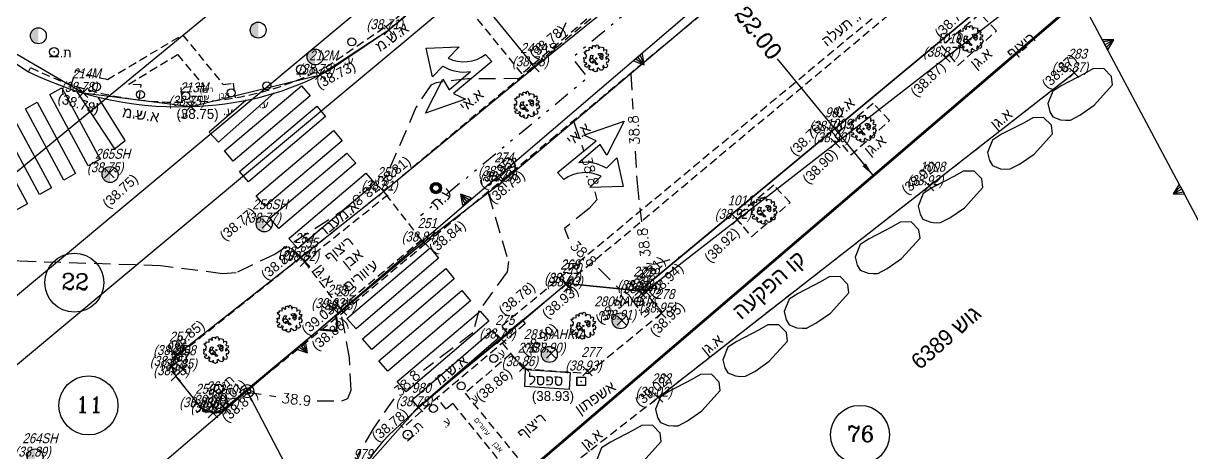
# Model space of a CAD drawing. Extents: x 190024 to 190266, y 665223 to 665488.
# Drawn here: x 190134.74 to 190178.74, y 665374.28 to 665390.44 of the extents above; entities that cross this region are included whole.
import ezdxf
from ezdxf.enums import TextEntityAlignment as Align

# ---------------------------------------------------------------- set-up
doc = ezdxf.new("R2010")
doc.units = 0
doc.header["$LTSCALE"] = 1.25
for name, pattern in [('dash2', [4, 2, -2]), ('DASHED', [0.75, 0.5, -0.25]), ('DIVIDE', [1.25, 0.5, -0.25, 0, -0.25, 0, -0.25]), ('HIDDEN', [0.375, 0.25, -0.125])]:
    doc.linetypes.add(name, pattern=pattern)
for name, color, linetype in [('C1603_0', 210, 'Continuous'), ('C1610_0', 210, 'Continuous'), ('C1660', 90, 'Continuous'), ('CTEXT', 1, 'Continuous'), ('CTR', 7, 'Continuous'), ('CTRINDEX', 1, 'Continuous'), ('DIS104', 7, 'Continuous'), ('KAV HFKAA', 170, 'Continuous'), ('M2204', 9, 'Continuous'), ('M2404', 1, 'HIDDEN'), ('M2519', 254, 'Continuous'), ('M2801', 71, 'Continuous'), ('M2812', 7, 'Continuous'), ('M4402', 101, 'Continuous'), ('M4804', 4, 'Continuous'), ('M5202', 252, 'Continuous'), ('M5232', 7, 'Continuous'), ('PNT', 1, 'Continuous'), ('PNTDESC', 3, 'Continuous'), ('PNTELEV', 5, 'Continuous'), ('PNTNO', 7, 'Continuous'), ('PT_PNTSNO', 7, 'Continuous')]:
    doc.layers.add(name, color=color, linetype=linetype)
for name, color, linetype, lineweight in [('M1000', 7, 'Continuous', 35), ('M1502', 1, 'Continuous', 20), ('M2417', 70, 'HIDDEN', 25), ('M2442', 2, 'Continuous', 25), ('M2603', 100, 'Continuous', 25), ('M5207', 7, 'Continuous', 25)]:
    doc.layers.add(name, color=color, linetype=linetype, lineweight=lineweight)
doc.styles.add('HANIT_TEXT', font='hebtxt')
doc.styles.add('hebtxt', font='hebtxt')
doc.styles.add('ROMANC', font='romanc.shx')
doc.styles.get("Standard").update_dxf_attribs({"font": 'hebtxt.shx'})

# ---------------------------------------------------------------- blocks, each defined once
blk = doc.blocks.new('SPT10')
at = {"color": 0, "linetype": 'Continuous'}
for p, q in [((-0.354, -0.354), (0.354, 0.354)), ((0.354, -0.354), (-0.354, 0.354))]:
    blk.add_line(p, q, dxfattribs=at)
blk = doc.blocks.new('SRVPNO0')
at = {"layer": 'PNTDESC', "oblique": 15, "width": 0.86}
blk.add_attdef('DESC2', text='', height=1, dxfattribs=at).set_placement((-2.49, -0.81), align=Align.MIDDLE_LEFT)
at = {"layer": 'PNTELEV', "oblique": 15, "width": 0.86}
blk.add_attdef('ELEV2', (-2.24, 0.08), '', height=1, dxfattribs=at)
at = {"layer": 'PNTNO', "oblique": 15, "width": 0.86}
blk.add_attdef('PT#', text='', height=1, dxfattribs=at).set_placement((0.32, 1.43), align=Align.CENTER)
blk = doc.blocks.new('M5232_E')
blk.add_circle((0, 0), 0.8)
at = {"style": 'HANIT_TEXT'}
blk.add_attdef('NAME', text='', height=1.6, dxfattribs=at).set_placement((0, 0.5), align=Align.BOTTOM_CENTER)
for tag, p in [('HEIGHT', (0, -1)), ('MARK', (0, -3))]:
    blk.add_attdef(tag, text='', height=1.6, dxfattribs=at).set_placement(p, align=Align.TOP_CENTER)
blk = doc.blocks.new('C1650_PLT')
for p, q in [((-0.04, 1.34), (-0.45, 0.05)), ((0, 1.41), (0, 0.06)), ((0.04, 1.32), (0.42, 0.06))]:
    blk.add_line(p, q)
blk.add_lwpolyline([(0.87, 0), (0, 1.5), (-0.87, 0)], close=True)
blk = doc.blocks.new('TREE11')
at = {"linetype": 'Continuous'}
for p, q in [((-0.134, 0.178), (-0.184, 0.176)), ((-0.156, 0.177), (-0.179, 0.211)), ((-0.132, 0.24), (-0.134, 0.178)), ((-0.134, 0.178), (-0.103, 0.129)), ((-0.094, 0.242), (-0.047, 0.184)), ((-0.034, 0.247), (-0.058, 0.14)), ((0.006, -0.194), (-0.03, -0.231)), ((0.008, -0.119), (0.006, -0.244)), ((0.008, -0.167), (0.027, -0.23)), ((0.027, -0.23), (0.058, -0.256)), ((0.065, -0.059), (0.113, -0.104)), ((0.096, -0.089), (0.115, -0.156)), ((0.113, -0.104), (0.17, -0.108)), ((0.115, -0.156), (0.157, -0.173)), ((0.141, -0.107), (0.163, -0.133))]:
    blk.add_line(p, q, dxfattribs=at)
for points in [[(-0.04, 0.357), (-0.015, 0.344), (0.008, 0.351), (0.028, 0.361), (0.015, 0.389), (-0.027, 0.402), (-0.019, 0.434), (0.006, 0.451), (0.063, 0.474), (0.102, 0.449), (0.138, 0.447), (0.147, 0.41), (0.136, 0.393), (0.141, 0.378), (0.17, 0.37), (0.196, 0.378), (0.22, 0.391), (0.243, 0.415), (0.313, 0.402), (0.339, 0.381), (0.35, 0.351), (0.344, 0.329), (0.34, 0.28), (0.289, 0.282), (0.248, 0.275), (0.265, 0.252), (0.293, 0.244), (0.328, 0.244), (0.361, 0.265), (0.39, 0.275), (0.412, 0.246), (0.437, 0.224), (0.433, 0.195), (0.446, 0.154), (0.413, 0.148), (0.388, 0.092), (0.354, 0.079), (0.368, 0.058), (0.388, 0.027), (0.422, 0.031), (0.457, 0.043), (0.483, 0.016), (0.474, 0.001), (0.503, -0.026), (0.494, -0.071), (0.476, -0.084), (0.45, -0.136), (0.429, -0.087), (0.398, -0.104), (0.399, -0.119), (0.44, -0.196), (0.432, -0.226), (0.411, -0.238), (0.409, -0.268), (0.363, -0.268), (0.329, -0.255), (0.315, -0.23), (0.28, -0.238), (0.276, -0.273), (0.246, -0.282), (0.266, -0.303), (0.327, -0.315), (0.32, -0.365), (0.306, -0.423), (0.28, -0.423), (0.248, -0.44), (0.207, -0.421), (0.216, -0.36), (0.179, -0.362), (0.166, -0.381), (0.14, -0.4), (0.162, -0.419), (0.138, -0.464), (0.091, -0.464), (0.072, -0.441), (0.001, -0.467), (-0.033, -0.467), (-0.028, -0.422), (-0.003, -0.413), (-0.014, -0.379), (-0.063, -0.389), (-0.062, -0.374), (-0.141, -0.37), (-0.149, -0.404), (-0.177, -0.406), (-0.18, -0.435), (-0.24, -0.45), (-0.26, -0.42), (-0.236, -0.405), (-0.254, -0.38), (-0.315, -0.38), (-0.303, -0.291), (-0.316, -0.259), (-0.349, -0.272), (-0.418, -0.27), (-0.422, -0.212), (-0.383, -0.196), (-0.372, -0.151), (-0.384, -0.142), (-0.455, -0.151), (-0.484, -0.125), (-0.473, -0.106), (-0.49, -0.053), (-0.458, -0.053), (-0.439, -0.033), (-0.432, -0.017), (-0.493, -0.016), (-0.518, 0.028), (-0.497, 0.053), (-0.45, 0.082), (-0.409, 0.069), (-0.382, 0.08), (-0.388, 0.119), (-0.437, 0.131), (-0.412, 0.266), (-0.287, 0.27), (-0.282, 0.283), (-0.337, 0.3), (-0.331, 0.357), (-0.341, 0.379), (-0.305, 0.383), (-0.238, 0.387), (-0.216, 0.358), (-0.176, 0.368), (-0.17, 0.404), (-0.164, 0.459), (-0.113, 0.45), (-0.059, 0.418), (-0.073, 0.387)], [(-0.118, 0.258), (-0.067, 0.236), (-0.022, 0.249), (0.027, 0.23), (0.047, 0.196), (0.015, 0.181), (-0.022, 0.128), (-0.087, 0.145), (-0.114, 0.117), (-0.121, 0.09), (-0.174, 0.064), (-0.194, 0.1), (-0.201, 0.17), (-0.18, 0.224), (-0.136, 0.243)], [(0.014, -0.114), (0.079, -0.044), (0.118, -0.048), (0.163, 0.008), (0.206, 0.048), (0.241, 0.034), (0.227, -0.023), (0.185, -0.025), (0.166, -0.07), (0.171, -0.149), (0.145, -0.196), (0.088, -0.232), (0.048, -0.263), (-0.004, -0.237), (-0.053, -0.224), (-0.108, -0.207), (-0.126, -0.167), (-0.115, -0.115), (-0.029, -0.154)]]:
    blk.add_lwpolyline(points, close=True, dxfattribs=at)
blk.add_circle((0, 0), 0.0248, dxfattribs=at)
blk = doc.blocks.new('M4402_E')
for radius in [0.5, 0.45, 0.4, 0.35, 0.3]:
    blk.add_circle((0, 0), radius)
at = {"style": 'hebtxt'}
for tag, p in [('NAME', (0, -1)), ('HEIGHT', (0, -2.5))]:
    blk.add_attdef(tag, text='', height=1, dxfattribs=at).set_placement(p, align=Align.TOP_CENTER)
blk.add_attdef('DESC', text='', height=1, dxfattribs=at).set_placement((-1, -4), align=Align.TOP_RIGHT)
blk.add_attdef('MARK', text='', height=1, dxfattribs=at).set_placement((0, -4), align=Align.TOP_LEFT)
at = {"style": 'hebtxt', "flags": 1}
for tag, p in [('OWNER', (0, -5.5)), ('TYPE', (0, -7))]:
    blk.add_attdef(tag, text='', height=1, dxfattribs=at).set_placement(p, align=Align.TOP_CENTER)
blk = doc.blocks.new('M5207_E')
for points in [[(-0.5, 0.5), (-0.5, -0.5)], [(0.5, 0), (0.5, -0.5), (-0.5, -0.5), (-0.5, 0.5), (0.5, 0.5), (0.5, 0)]]:
    blk.add_lwpolyline(points)
blk.add_point((0, 0))
at = {"style": 'hebtxt', "flags": 1}
for tag, p in [('NAME', (0, 2.5)), ('HEIGHT', (0, -2))]:
    blk.add_attdef(tag, text='', height=1, dxfattribs=at).set_placement(p, align=Align.CENTER)
at = {"style": 'hebtxt'}
blk.add_attdef('MARK', text='', height=1, dxfattribs=at).set_placement((0, 1), align=Align.CENTER)
blk = doc.blocks.new('M2442_E')
blk.add_line((-0.5, -0.5), (0.5, -0.5))
blk.add_circle((0, 0), 0.5)
blk.add_point((0, 0))
at = {"style": 'hebtxt'}
for tag, p in [('NAME', (0, -1)), ('HEIGHT', (0, -2.5))]:
    blk.add_attdef(tag, text='', height=1, dxfattribs=at).set_placement(p, align=Align.TOP_CENTER)
blk.add_attdef('DESC', text='', height=1, dxfattribs=at).set_placement((-1, -4), align=Align.TOP_RIGHT)
blk.add_attdef('MARK', text='', height=1, dxfattribs=at).set_placement((0, -4), align=Align.TOP_LEFT)
blk = doc.blocks.new('SPT67')
at = {"linetype": 'ByBlock'}
blk.add_hatch(color=0, dxfattribs=at).paths.add_polyline_path([(0.2, 0), (-0.2, 0, 1)])
at = {"color": 0, "linetype": 'Continuous'}
blk.add_circle((0, 0), 0.2, dxfattribs=at)
blk = doc.blocks.new('SPT26')
at = {"color": 0, "linetype": 'Continuous'}
for radius in [0.5, 0.25]:
    blk.add_circle((0, 0), radius, dxfattribs=at)

msp = doc.modelspace()

# ---------------------------------------------------------------- linework, layer by layer
at = {"layer": 'C1603_0'}
for p, q in [((190104.35, 665355.07), (190166.33, 665406.75)), ((190105.293, 665353.251), (190167.31, 665404.95))]:
    msp.add_line(p, q, dxfattribs=at)
msp.add_lwpolyline([(190100.786, 665459.2), (190105.124, 665450.992), (190117.194, 665428.152), (190129.274, 665405.292), (190134.182, 665396.005, 0.47063), (190145.344, 665393.757), (190121.08, 665373.85, 0.264589), (190125.648, 665386.471), (190118.5, 665399.99), (190106.581, 665422.532), (190095.465, 665443.554), (190090.17, 665453.569)], format="xyb", dxfattribs=at)
for points in [[(190159.143, 665419.907), (190164.74, 665409.67), (190167.31, 665404.95), (190170.135, 665399.661), (190179.09, 665382.85)], [(190170.135, 665399.661), (190135.373, 665369.929)], [(190163.133, 665389.108), (190166.722, 665384.734)], [(190102.532, 665358.631), (190121.08, 665373.85), (190137.713, 665387.496)]]:
    msp.add_lwpolyline(points, dxfattribs=at)
at = {"layer": 'C1603_0', "flags": 128}
msp.add_lwpolyline([(190194.914, 665277.68), (190143.17, 665376.598)], dxfattribs=at)
at = {"layer": 'C1603_0'}
for centre in [(190136.662, 665380.685), (190137.193, 665376.058), (190166.244, 665374.953)]:
    msp.add_circle(centre, 1.11, dxfattribs=at)
msp.add_solid([(190166.34, 665385.067), (190166.469, 665385.173), (190166.722, 665384.734)], dxfattribs=at)
at = {"layer": 'CTR', "linetype": 'DASHED'}
for points, elevation in [([(190157.56, 665391.621), (190156.599, 665391.908), (190156.072, 665391.701), (190155.55, 665391.325), (190154.692, 665389.36)], 38.8), ([(190153.462, 665388.362), (190151.469, 665388.351), (190150.289, 665388.208), (190150.085, 665388.119), (190149.526, 665387.272), (190148.429, 665384.737), (190148.261, 665384.512)], 38.8), ([(190157.614, 665388.545), (190157.692, 665387.209)], 38.8), ([(190155.467, 665386.738), (190155.853, 665385.621)], 38.8), ([(190157.783, 665385.636), (190157.853, 665384.424), (190158.018, 665382.97)], 38.8), ([(190152.242, 665384.061), (190153.01, 665381.472), (190152.955, 665381.085), (190151.895, 665379.621), (190151.674, 665378.797), (190149.814, 665377.379)], 38.8), ([(190156.265, 665384.103), (190156.333, 665383.805), (190156.043, 665383.477), (190155.118, 665382.719), (190155.266, 665382.337), (190155.275, 665382.328)], 38.8), ([(190147.033, 665383.556), (190144.221, 665381.754), (190142.752, 665381.052), (190142.247, 665381.016), (190139.903, 665381.319), (190134.566, 665381.487), (190134.077, 665381.566), (190133.015, 665382.103), (190132.971, 665382.144)], 38.8), ([(190158.209, 665381.418), (190158.503, 665381.379), (190159.505, 665381.667)], 38.8), ([(190156.395, 665381.221), (190157.173, 665380.452)], 38.8), ([(190145.81, 665376.229), (190146.734, 665376.227), (190146.963, 665376.32), (190147.084, 665376.633), (190147.025, 665377.855), (190146.704, 665379.592)], 38.9), ([(190143.079, 665376.575), (190144.248, 665376.4)], 38.9), ([(190148.687, 665376.304), (190147.926, 665375.207), (190147.327, 665374.181), (190147.37, 665373.764), (190146.407, 665373.734), (190143.111, 665373.06), (190143.068, 665372.853), (190144.912, 665369.032), (190144.001, 665366.982), (190144.473, 665366.787), (190144.811, 665365.422), (190144.99, 665365.187)], 38.8)]:
    msp.add_lwpolyline(points, dxfattribs=dict(at, elevation=elevation))
at = {"layer": 'CTRINDEX', "const_width": 0.08, "elevation": 39}
msp.add_lwpolyline([(190145.896, 665378.919), (190146.518, 665378.86), (190146.568, 665379.137), (190146.513, 665379.433)], dxfattribs=at)
at = {"layer": 'DIS104'}
for points in [[(190158.027, 665380.256, 38.944), (190173.179, 665392.042, 38.843)], [(190158.642, 665376.357, 39.018), (190174.312, 665388.575, 38.87)]]:
    msp.add_polyline3d(points, dxfattribs=at)
at = {"layer": 'KAV HFKAA', "linetype": 'dash2', "const_width": 0.1}
msp.add_lwpolyline([(190152.387, 665372.421), (190174.544, 665391.372)], dxfattribs=at)
at = {"layer": 'M2204', "linetype": 'HIDDEN'}
for points in [[(190148.304, 665384.119), (190168.187, 665400.681), (190177.345, 665408.307), (190190.525, 665419.198), (190197.835, 665425.217)], [(190149.863, 665382.138), (190154.619, 665386.08), (190169.765, 665398.684), (190179.247, 665406.489), (190193.207, 665418.058), (190199.353, 665423.178)], [(190140.608, 665377.983), (190145.193, 665381.635)], [(190142.319, 665375.942), (190146.785, 665379.57)], [(190141.454, 665375.962), (190140.48, 665377.167)]]:
    msp.add_lwpolyline(points, dxfattribs=at)
at = {"layer": 'M2204', "linetype": 'Continuous'}
for points in [[(190153.535, 665379.267), (190155.203, 665380.647), (190157.947, 665380.375), (190160.721, 665382.67), (190170.721, 665390.98), (190170.901, 665391.507), (190171.202, 665393.999), (190171.448, 665394.23)], [(190146.226, 665388.658), (190148.505, 665390.193), (190152.619, 665393.612)], [(190134.94, 665388.622), (190135.015, 665388.774)], [(190146.226, 665388.658), (190146.146, 665388.808)], [(190153.535, 665379.267), (190149.618, 665375.969), (190148.935, 665375.342)], [(190153.535, 665379.267), (190153.645, 665379.137)], [(190148.935, 665375.342), (190149.05, 665375.217)]]:
    msp.add_lwpolyline(points, dxfattribs=at)
for centre, radius, start, end in [((190142.422, 665400.724), 14.228, 215.8172, 238.2741), ((190140.566, 665399.945), 12.643, 243.5766, 273.7266), ((190140.849, 665398.75), 11.435, 272.698, 298.044), ((190153.941, 665369.629), 7.596, 131.2269, 167.3473)]:
    msp.add_arc(centre, radius, start, end, dxfattribs=at)
at = {"layer": 'M2204', "linetype": 'HIDDEN'}
for centre, radius, start, end in [((190140.884, 665377.521), 0.538, 120.9145, 221.2593), ((190141.896, 665376.382), 0.61, 223.5012, 313.8497)]:
    msp.add_arc(centre, radius, start, end, dxfattribs=at)
at = {"layer": 'M2404'}
for points in [[(190146.131, 665388.799), (190148.403, 665390.329), (190152.511, 665393.743)], [(190153.645, 665379.137), (190149.73, 665375.841), (190149.05, 665375.217)]]:
    msp.add_lwpolyline(points, dxfattribs=at)
for centre, radius, start, end in [((190140.566, 665399.945), 12.473, 243.5766, 273.7266), ((190140.849, 665398.75), 11.265, 272.698, 298.044)]:
    msp.add_arc(centre, radius, start, end, dxfattribs=at)
at = {"layer": 'M2417', "linetype": 'HIDDEN'}
for points in [[(190150.861, 665391.814), (190157.378, 665397.166), (190159.905, 665393.931), (190153.525, 665388.543), (190150.861, 665391.814)], [(190152.976, 665378.796), (190152.756, 665379.054), (190171.29, 665394.43)], [(190155.203, 665380.647), (190171.202, 665393.999)], [(190169.321, 665389.592), (190169.934, 665388.862), (190171.387, 665390.156), (190170.772, 665390.801), (190169.321, 665389.592)], [(190137.911, 665388.333), (190140.74, 665390.01), (190142.263, 665388.142), (190142.645, 665388.194), (190142.718, 665387.641)], [(190139.101, 665387.558), (190139.175, 665388.125), (190138.744, 665388.145), (190138.708, 665388.148), (190140.54, 665389.267), (190141.563, 665388.069), (190140.677, 665388.027), (190140.705, 665387.472)], [(190136.553, 665388.135), (190136.72, 665388.678)], [(190153.891, 665372.658), (190158.642, 665376.357), (190174.312, 665388.575)], [(190165.293, 665386.219), (190165.907, 665385.49), (190167.36, 665386.784), (190166.745, 665387.428), (190165.293, 665386.219)], [(190145.193, 665381.635), (190148.304, 665384.119)], [(190145.318, 665381.479), (190148.429, 665383.963)], [(190148.304, 665384.119), (190148.429, 665383.963)], [(190149.735, 665382.292), (190148.429, 665383.963)], [(190161.551, 665383.137), (190162.164, 665382.407), (190163.617, 665383.701), (190163.002, 665384.345), (190161.551, 665383.137)], [(190146.657, 665379.724), (190149.735, 665382.292)], [(190149.863, 665382.138), (190149.735, 665382.292)], [(190146.785, 665379.57), (190149.863, 665382.138)], [(190145.193, 665381.635), (190145.318, 665381.479)], [(190145.318, 665381.479), (190146.657, 665379.724)], [(190153.102, 665378.007), (190153.563, 665377.447), (190156.007, 665377.266), (190158.806, 665379.567), (190158.067, 665380.42)], [(190146.785, 665379.57), (190146.657, 665379.724)], [(190152.771, 665378.401), (190153.102, 665378.007), (190151.377, 665376.525), (190154.249, 665372.989), (190153.787, 665372.615), (190150.918, 665376.135), (190150.665, 665375.925), (190150.319, 665376.337)]]:
    msp.add_lwpolyline(points, dxfattribs=at)
msp.add_arc((190139.454, 665395.905), 7.727, 249.2727, 258.4777, dxfattribs=at)
at = {"layer": 'M2519'}
for points in [[(190151.261, 665392.143), (190153.928, 665388.88)], [(190152.144, 665389.264), (190152.379, 665389.003), (190150.937, 665387.802), (190151.391, 665387.593), (190149.885, 665387.056), (190150.533, 665388.341), (190150.775, 665387.94), (190151.577, 665388.632)], [(190150.544, 665388.83), (190150.154, 665388.434), (190149.913, 665389.511), (190151.159, 665389.555), (190150.737, 665389.132)], [(190137.187, 665385.085), (190135.744, 665387.765), (190136.186, 665388.013), (190137.632, 665385.334), (190137.187, 665385.085)], [(190136.748, 665387.892), (190138.172, 665385.714), (190138.581, 665386.037), (190137.557, 665387.665)], [(190142.31, 665385.638), (190145.214, 665388.093), (190145.543, 665387.71), (190142.643, 665385.254), (190142.31, 665385.638)], [(190136.262, 665384.545), (190134.819, 665387.226), (190135.26, 665387.473), (190136.707, 665384.794), (190136.262, 665384.545)], [(190143.133, 665387.546), (190141.743, 665386.343), (190142.087, 665385.966), (190144.174, 665387.809)], [(190142.885, 665384.864), (190145.789, 665387.32), (190146.119, 665386.936), (190143.219, 665384.48), (190142.885, 665384.864)], [(190135.35, 665384.006), (190133.907, 665386.686), (190134.349, 665386.934), (190135.795, 665384.254), (190135.35, 665384.006)], [(190155.096, 665384.559), (190154.862, 665384.822), (190156.307, 665386.018), (190155.854, 665386.229), (190157.362, 665386.761), (190156.71, 665385.478), (190156.469, 665385.879), (190155.666, 665385.19)], [(190134.449, 665383.398), (190133.006, 665386.079), (190133.448, 665386.327), (190134.894, 665383.647), (190134.449, 665383.398)], [(190143.513, 665383.95), (190146.417, 665386.405), (190146.746, 665386.022), (190143.846, 665383.566), (190143.513, 665383.95)], [(190144.023, 665383.107), (190146.928, 665385.562), (190147.257, 665385.179), (190144.357, 665382.723), (190144.023, 665383.107)], [(190156.697, 665384.989), (190157.088, 665385.383), (190157.327, 665384.306), (190156.08, 665384.266), (190156.504, 665384.688)], [(190144.739, 665382.347), (190147.643, 665384.803), (190147.973, 665384.42), (190145.073, 665381.963), (190144.739, 665382.347)], [(190146.928, 665379.338), (190150.056, 665381.988), (190150.375, 665381.604), (190147.272, 665378.946), (190146.928, 665379.338)], [(190147.518, 665378.562), (190150.647, 665381.212), (190150.966, 665380.828), (190147.863, 665378.17), (190147.518, 665378.562)], [(190148.127, 665377.737), (190151.255, 665380.386), (190151.575, 665380.003), (190148.471, 665377.345), (190148.127, 665377.737)], [(190148.819, 665376.96), (190151.947, 665379.609), (190152.267, 665379.226), (190149.163, 665376.567), (190148.819, 665376.96)], [(190149.607, 665375.998), (190152.637, 665378.61), (190152.42, 665378.886), (190149.381, 665376.253), (190149.603, 665375.995)]]:
    msp.add_lwpolyline(points, dxfattribs=at)
for centre, radius, start, end in [((190151.329, 665390.377), 1.379, 244.5368, 306.2262), ((190151.323, 665390.103), 1.493, 238.5475, 279.7718), ((190155.907, 665383.444), 1.379, 64.3605, 126.0499), ((190155.914, 665383.718), 1.493, 58.3713, 99.5955)]:
    msp.add_arc(centre, radius, start, end, dxfattribs=at)
at = {"layer": 'M2603', "linetype": 'DIVIDE', "flags": 128}
msp.add_lwpolyline([(190198.587, 665423.691), (190187.547, 665414.555), (190178.866, 665407.38), (190174.917, 665404.116), (190174.298, 665404.758), (190168.032, 665399.631), (190168.621, 665398.881), (190162.31, 665393.643), (190161.711, 665394.372), (190155.405, 665389.138), (190156.001, 665388.397), (190149.703, 665383.197)], dxfattribs=at)
at = {"layer": 'M2812'}
for points in [[(190174.172, 665386.802), (190174.522, 665386.982), (190175.067, 665387.359), (190175.761, 665388.124), (190175.72, 665388.445), (190175.428, 665388.739), (190175.017, 665388.73), (190174.691, 665388.54), (190173.846, 665388.105), (190173.509, 665387.89), (190173.32, 665387.42), (190173.396, 665387.115), (190173.506, 665386.928), (190173.805, 665386.808), (190173.999, 665386.794)], [(190171.907, 665384.962), (190172.257, 665385.142), (190172.802, 665385.52), (190173.496, 665386.284), (190173.455, 665386.606), (190173.163, 665386.9), (190172.752, 665386.891), (190172.427, 665386.7), (190171.581, 665386.266), (190171.244, 665386.05), (190171.055, 665385.58), (190171.131, 665385.276), (190171.241, 665385.088), (190171.54, 665384.969), (190171.734, 665384.955)], [(190169.286, 665382.946), (190169.636, 665383.126), (190170.181, 665383.504), (190170.875, 665384.268), (190170.834, 665384.59), (190170.542, 665384.883), (190170.131, 665384.875), (190169.805, 665384.684), (190168.96, 665384.25), (190168.623, 665384.034), (190168.434, 665383.564), (190168.51, 665383.26), (190168.62, 665383.072), (190168.919, 665382.953), (190169.113, 665382.939)], [(190166.92, 665381.029), (190167.27, 665381.209), (190167.815, 665381.587), (190168.509, 665382.351), (190168.468, 665382.673), (190168.176, 665382.966), (190167.765, 665382.958), (190167.44, 665382.767), (190166.594, 665382.333), (190166.257, 665382.117), (190166.068, 665381.647), (190166.144, 665381.343), (190166.254, 665381.155), (190166.553, 665381.035), (190166.747, 665381.021)], [(190164.24, 665378.974), (190164.59, 665379.154), (190165.136, 665379.532), (190165.829, 665380.296), (190165.789, 665380.618), (190165.496, 665380.912), (190165.085, 665380.903), (190164.76, 665380.712), (190163.915, 665380.278), (190163.578, 665380.062), (190163.388, 665379.592), (190163.465, 665379.288), (190163.575, 665379.1), (190163.874, 665378.981), (190164.068, 665378.967)], [(190161.933, 665377.162), (190162.283, 665377.342), (190162.828, 665377.72), (190163.522, 665378.484), (190163.481, 665378.806), (190163.189, 665379.1), (190162.778, 665379.091), (190162.453, 665378.9), (190161.607, 665378.466), (190161.27, 665378.25), (190161.081, 665377.78), (190161.157, 665377.476), (190161.267, 665377.288), (190161.566, 665377.169), (190161.76, 665377.155)], [(190159.397, 665375.297), (190159.747, 665375.477), (190160.292, 665375.854), (190160.986, 665376.619), (190160.945, 665376.94), (190160.653, 665377.234), (190160.242, 665377.226), (190159.917, 665377.035), (190159.071, 665376.601), (190158.734, 665376.385), (190158.545, 665375.915), (190158.621, 665375.611), (190158.731, 665375.423), (190159.03, 665375.303), (190159.224, 665375.289)], [(190157.173, 665373.374), (190157.523, 665373.554), (190158.069, 665373.932), (190158.762, 665374.696), (190158.722, 665375.018), (190158.429, 665375.312), (190158.018, 665375.303), (190157.693, 665375.112), (190156.848, 665374.678), (190156.511, 665374.462), (190156.321, 665373.992), (190156.398, 665373.688), (190156.508, 665373.5), (190156.807, 665373.381), (190157.001, 665373.367)]]:
    msp.add_lwpolyline(points, close=True, dxfattribs=at)
at = {"layer": 'M5202'}
msp.add_lwpolyline([(190155.301, 665376.654), (190153.625, 665376.771), (190153.649, 665377.416), (190155.331, 665377.296), (190155.301, 665376.654)], dxfattribs=at)
at = {"layer": 'PNT'}
for p in [(190148.505, 665390.193, 38.711), (190153.986, 665388.793, 38.784), (190145.923, 665388.51, 38.728), (190174.312, 665388.575, 38.87), (190136.994, 665387.833, 38.775), (190141.044, 665387.31, 38.747), (190137.979, 665384.808, 38.752), (190152.712, 665384.67, 38.948), (190152.772, 665384.469, 38.791), (190148.304, 665384.119, 38.806), (190143.909, 665382.908, 38.77), (190149.83, 665382.2, 38.841), (190145.193, 665381.635, 38.815), (190145.348, 665381.469, 38.823), (190155.201, 665380.638, 38.77), (190155.203, 665380.647, 38.772), (190155.277, 665380.511, 38.929), (190157.947, 665380.375, 38.811), (190158.027, 665380.256, 38.944), (190158.191, 665380.328, 38.939), (190146.427, 665379.694, 39.032), (190146.752, 665379.632, 38.875), (190158.778, 665379.528, 38.946), (190157.284, 665379.252, 38.908), (190152.751, 665378.551, 38.783), (190140.473, 665377.927, 38.849), (190154.623, 665378.018, 38.901), (190140.749, 665377.414, 38.849), (190153.598, 665377.509, 38.857), (190155.99, 665377.345, 38.926), (190141.861, 665376.056, 39.014), (190158.642, 665376.357, 39.018), (190141.454, 665375.962, 38.879), (190142.319, 665375.942, 38.873)]:
    msp.add_point(p, dxfattribs=at)
at = {"layer": 'PNT', "color": 5}
for p in [(190169.467, 665389.155, 38.87), (190165.17, 665386.367, 38.76), (190165.33, 665385.937, 38.9), (190168.856, 665384.321, 38.92), (190161.622, 665383.052, 38.92), (190140.346, 665377.521, 38.85), (190140.48, 665377.167, 38.85), (190149.607, 665375.998, 38.78), (190141.882, 665375.772, 38.87)]:
    msp.add_point(p, dxfattribs=at)
at = {"layer": 'PT_PNTSNO'}
for points in [[(190132.726, 665390.311, 38.8), (190136.994, 665387.833, 38.775), (190141.044, 665387.31, 38.747), (190145.923, 665388.51, 38.728), (190148.505, 665390.193, 38.711), (190152.637, 665393.781, 38.661), (190152.866, 665396.369, 38.722), (190155.311, 665398.325, 38.7), (190164.024, 665405.535, 38.594), (190172.507, 665412.617, 38.555), (190180.266, 665418.925, 38.45), (190187.303, 665424.767, 38.339), (190190.841, 665427.762, 38.3), (190194.28, 665427.989, 38.193), (190198.88, 665431.872, 38.135), (190202.426, 665434.788, 38.051), (190212.821, 665443.44, 37.908), (190214.319, 665447.153, 37.996), (190220.243, 665452.311, 37.838), (190227.173, 665458.042, 37.775), (190231.882, 665461.82, 37.722), (190239.166, 665457.704, 37.764)], [(190179.247, 665406.489, 38.584), (190169.765, 665398.684, 38.666), (190160.437, 665390.921, 38.7), (190152.772, 665384.469, 38.791), (190149.83, 665382.2, 38.841), (190146.752, 665379.632, 38.875), (190142.319, 665375.942, 38.873), (190141.882, 665375.772, 38.87), (190141.454, 665375.962, 38.879), (190140.48, 665377.167, 38.85), (190140.346, 665377.521, 38.85), (190140.473, 665377.927, 38.849), (190145.193, 665381.635, 38.815), (190148.304, 665384.119, 38.806), (190153.986, 665388.793, 38.784), (190156.326, 665390.671, 38.837), (190160.06, 665393.548, 38.725), (190168.187, 665400.681, 38.659), (190177.345, 665408.307, 38.58), (190190.525, 665419.198, 38.408)], [(190183.573, 665401.654, 38.607), (190175.315, 665394.848, 38.698), (190172.296, 665394.959, 38.61), (190171.202, 665393.999, 38.64), (190170.901, 665391.507, 38.702), (190170.721, 665390.98, 38.706), (190165.17, 665386.367, 38.76), (190157.947, 665380.375, 38.811), (190155.203, 665380.647, 38.772), (190152.751, 665378.551, 38.783), (190149.607, 665375.998, 38.78), (190147.411, 665373.509, 38.79)]]:
    msp.add_polyline3d(points, dxfattribs=at)

# ---------------------------------------------------------------- block references
at = {"layer": 'C1610_0', "xscale": 0.5, "yscale": 0.5, "zscale": 0.5, "rotation": 90}
msp.add_blockref('SPT26', (190143.17, 665376.598), dxfattribs=at)
at = {"layer": 'C1660', "color": 5}
for p, xscale, yscale, zscale, rotation in [((190175.48, 665389.638), 0.2500000000026136, 0.2500000000026136, 0.2500000000026136, 299.1112468876424), ((190157.885, 665389.165), 0.2500000000069689, 0.2500000000069689, 0.2500000000069689, 219.9159453348634), ((190178.374, 665384.205), 0.2500000000069689, 0.2500000000069689, 0.2500000000069689, 119.1154090129319), ((190151.443, 665383.731), 0.2500000000026136, 0.2500000000026136, 0.2500000000026136, 39.9117832095739), ((190145.199, 665378.322, -38.875), 0.2500000000069689, 0.2500000000069689, 0.2500000000069689, 219.9159453348634)]:
    msp.add_blockref('C1650_PLT', p, dxfattribs=dict(at, xscale=xscale, yscale=yscale, zscale=zscale, rotation=rotation))
at = {"layer": 'M2442'}
ref = msp.add_blockref('M2442_E', (190135.9, 665389.366), dxfattribs=dict(at, xscale=0.3387013311512419, yscale=0.3387013311512419, zscale=0.1693506655771072))
ref.add_attrib('MARK', '.ת', dxfattribs={"layer": '0', "height": 0.3387, "style": 'hebtxt'}).set_placement((190136.117, 665389.498), align=Align.TOP_LEFT)
ref = msp.add_blockref('M2442_E', (190145.195, 665388.707), dxfattribs=dict(at, xscale=0.3387013311512419, yscale=0.3387013311512419, zscale=0.1693506655771072))
ref.add_attrib('MARK', '.ת', dxfattribs={"layer": '0', "height": 0.3387, "style": 'hebtxt'}).set_placement((190145.411, 665388.84), align=Align.TOP_LEFT)
ref = msp.add_blockref('M2442_E', (190157.92, 665379.977), dxfattribs=dict(at, xscale=0.3387013311512419, yscale=0.3387013311512419, zscale=0.1693506655771072, rotation=306.8698977474332))
ref.add_attrib('MARK', '.ת', dxfattribs={"layer": '0', "height": 0.3387, "rotation": 306.8699, "style": 'hebtxt'}).set_placement((190158.156, 665379.883), align=Align.TOP_LEFT)
ref = msp.add_blockref('M2442_E', (190142.097, 665376.695), dxfattribs=dict(at, xscale=0.3387013311512419, yscale=0.3387013311512419, zscale=0.1693506655771072, rotation=41.26860310071204))
ref.add_attrib('MARK', '.ת', dxfattribs={"layer": '0', "height": 0.3387, "rotation": 41.2686, "style": 'hebtxt'}).set_placement((190142.172, 665376.938), align=Align.TOP_LEFT)
ref = msp.add_blockref('M2442_E', (190149.215, 665374.956), dxfattribs=dict(at, xscale=0.3387013311512419, yscale=0.3387013311512419, zscale=0.1693506655771072, rotation=42.51044706982403))
ref.add_attrib('MARK', '.ת', dxfattribs={"layer": '0', "height": 0.3387, "rotation": 42.5104, "style": 'hebtxt'}).set_placement((190149.284, 665375.199), align=Align.TOP_LEFT)
at = {"layer": 'M2801', "rotation": 270}
for p in [(190170.407, 665389.846), (190156.32, 665389.119), (190153.701, 665387.367), (190166.38, 665386.473), (190162.638, 665383.391), (190144.764, 665379.317), (190155.827, 665379.055), (190142.006, 665378.141)]:
    msp.add_blockref('TREE11', p, dxfattribs=at)
at = {"layer": 'M4402'}
ref = msp.add_blockref('M4402_E', (190150.277, 665384.242), dxfattribs=dict(at, xscale=0.4224999999156241, yscale=0.4224999999156241, zscale=0.21125, rotation=43.88078977728779))
ref.add_attrib('MARK', 'ת.ע', dxfattribs={"layer": '0', "height": 0.4225, "rotation": 43.8808, "style": 'hebtxt'}).set_placement((190150.026, 665383.697), align=Align.TOP_LEFT)
at = {"layer": 'M4804', "xscale": 1.5, "yscale": 1.5, "zscale": 1.5, "rotation": 270}
for p in [(190135.306, 665389.975), (190143.585, 665390.187), (190145.729, 665389.176), (190138.008, 665384.75), (190143.813, 665382.893), (190157.221, 665379.245, 0.078), (190154.55, 665377.98, 0.078), (190135.186, 665374.125)]:
    msp.add_blockref('SPT67', p, dxfattribs=at)
at = {"layer": 'M5207', "xscale": 0.3200000000069849, "yscale": 0.3200000000069849, "zscale": 0.3200000000069849}
msp.add_blockref('M5207_E', (190155.745, 665376.964), dxfattribs=at)
at = {"layer": 'M5232', "ltscale": 0.2, "xscale": 0.1874999999992788, "yscale": 0.1874999999992788, "zscale": 0.1874999999992788}
for p, rotation in [((190147.106, 665389.745, 78.066), 350.7324285883434), ((190137.502, 665388.056, 78.066), 350.7324285883434), ((190139.15, 665387.763, 78.066), 350.7324285883434), ((190140.86, 665387.719, 78.066), 350.7324285883434), ((190142.567, 665387.828, 78.066), 350.7324285883434), ((190143.91, 665388.095, 78.066), 350.7324285883434), ((190151.234, 665376.795), 41.81743503052075), ((190150.183, 665375.944), 41.81743503052075)]:
    msp.add_blockref('M5232_E', p, dxfattribs=dict(at, rotation=rotation)).add_auto_attribs({'MARK': '.ע'})
at = {"layer": 'M5232', "ltscale": 0.2}
ref = msp.add_blockref('M5232_E', (190152.454, 665377.828), dxfattribs=dict(at, xscale=0.1874999999992788, yscale=0.1874999999992788, zscale=0.1874999999992788, rotation=41.81743503052075))
ref.add_attrib('MARK', '.ע', dxfattribs={"layer": '0', "height": 0.3, "rotation": 41.8174, "style": 'HANIT_TEXT'}).set_placement((190152.619, 665378.091), align=Align.TOP_CENTER)
at = {"layer": 'PNT', "xscale": 0.375, "yscale": 0.375, "zscale": 0.375}
for p, values in [((190148.505, 665390.193, 38.711), {'PT#': '211M', 'ELEV2': '(38.71)'}), ((190153.986, 665388.793, 38.784), {'PT#': '248AS', 'ELEV2': '(38.78)'}), ((190145.923, 665388.51, 38.728), {'PT#': '212M', 'ELEV2': '(38.73)'}), ((190174.312, 665388.575, 38.87), {'PT#': '283', 'ELEV2': '(38.87)'}), ((190136.994, 665387.833, 38.775), {'PT#': '214M', 'ELEV2': '(38.78)'}), ((190141.044, 665387.31, 38.747), {'PT#': '213M', 'ELEV2': '(38.75)'}), ((190137.979, 665384.808, 38.752), {'PT#': '265SH', 'ELEV2': '(38.75)'}), ((190152.712, 665384.67, 38.948), {'PT#': '274', 'ELEV2': '(38.95)'}), ((190152.772, 665384.469, 38.791), {'PT#': '273', 'ELEV2': '(38.79)'}), ((190148.304, 665384.119, 38.806), {'PT#': '250', 'ELEV2': '(38.81)'}), ((190143.909, 665382.908, 38.77), {'PT#': '256SH', 'ELEV2': '(38.77)'}), ((190149.83, 665382.2, 38.841), {'PT#': '251', 'ELEV2': '(38.84)'}), ((190145.193, 665381.635, 38.815), {'PT#': '254', 'ELEV2': '(38.82)'}), ((190145.348, 665381.469, 38.823), {'PT#': '255', 'ELEV2': '(38.82)'}), ((190155.201, 665380.638, 38.77), {'PT#': '268', 'ELEV2': '(38.77)'}), ((190155.203, 665380.647, 38.772), {'PT#': '269', 'ELEV2': '(38.77)'}), ((190155.277, 665380.511, 38.929), {'PT#': '270', 'ELEV2': '(38.93)'}), ((190157.947, 665380.375, 38.811), {'PT#': '271', 'ELEV2': '(38.81)'}), ((190158.027, 665380.256, 38.944), {'PT#': '272', 'ELEV2': '(38.94)'}), ((190158.191, 665380.328, 38.939), {'PT#': '279', 'ELEV2': '(38.94)'}), ((190146.427, 665379.694, 39.032), {'PT#': '253', 'ELEV2': '(39.03)'}), ((190146.752, 665379.632, 38.875), {'PT#': '252', 'ELEV2': '(38.88)'}), ((190158.778, 665379.528, 38.946), {'PT#': '278', 'ELEV2': '(38.95)'}), ((190157.284, 665379.252, 38.908), {'PT#': '280HAHKIA', 'ELEV2': '(38.91)'}), ((190152.751, 665378.551, 38.783), {'PT#': '275', 'ELEV2': '(38.78)'}), ((190140.473, 665377.927, 38.849), {'PT#': '257', 'ELEV2': '(38.85)'}), ((190154.623, 665378.018, 38.901), {'PT#': '281HAHKIA', 'ELEV2': '(38.90)'}), ((190140.749, 665377.414, 38.849), {'PT#': '258', 'ELEV2': '(38.85)'}), ((190153.598, 665377.509, 38.857), {'PT#': '276', 'ELEV2': '(38.86)'}), ((190155.99, 665377.345, 38.926), {'PT#': '277', 'ELEV2': '(38.93)'}), ((190141.454, 665375.962, 38.879), {'PT#': '259', 'ELEV2': '(38.88)'}), ((190141.861, 665376.056, 39.014), {'PT#': '261', 'ELEV2': '(39.01)'}), ((190158.642, 665376.357, 39.018), {'PT#': '282', 'ELEV2': '(39.02)'}), ((190142.319, 665375.942, 38.873), {'PT#': '260', 'ELEV2': '(38.87)'}), ((190135.245, 665374.102, 38.888), {'PT#': '264SH', 'ELEV2': '(38.89)'})]:
    msp.add_blockref('SRVPNO0', p, dxfattribs=at).add_auto_attribs(values)
at = {"layer": 'PNT', "xscale": 0.5, "yscale": 0.5, "zscale": 0.5}
for p in [(190148.505, 665390.193, 38.711), (190153.986, 665388.793, 38.784), (190145.923, 665388.51, 38.728), (190174.312, 665388.575, 38.87), (190136.994, 665387.833, 38.775), (190141.044, 665387.31, 38.747), (190137.979, 665384.808, 38.752), (190152.712, 665384.67, 38.948), (190152.772, 665384.469, 38.791), (190148.304, 665384.119, 38.806), (190143.909, 665382.908, 38.77), (190149.83, 665382.2, 38.841), (190145.193, 665381.635, 38.815), (190145.348, 665381.469, 38.823), (190155.201, 665380.638, 38.77), (190155.203, 665380.647, 38.772), (190155.277, 665380.511, 38.929), (190157.947, 665380.375, 38.811), (190158.027, 665380.256, 38.944), (190158.191, 665380.328, 38.939), (190146.427, 665379.694, 39.032), (190146.752, 665379.632, 38.875), (190158.778, 665379.528, 38.946), (190157.284, 665379.252, 38.908), (190152.751, 665378.551, 38.783), (190140.473, 665377.927, 38.849), (190154.623, 665378.018, 38.901), (190140.749, 665377.414, 38.849), (190153.598, 665377.509, 38.857), (190155.99, 665377.345, 38.926), (190158.642, 665376.357, 39.018), (190141.454, 665375.962, 38.879), (190141.861, 665376.056, 39.014), (190142.319, 665375.942, 38.873)]:
    msp.add_blockref('SPT10', p, dxfattribs=at)
at = {"layer": 'PNT', "color": 5, "xscale": 0.375, "yscale": 0.375, "zscale": 0.375}
for p, values in [((190169.467, 665389.155, 38.87), {'PT#': '1010', 'ELEV2': '(38.87)'}), ((190165.17, 665386.367, 38.76), {'PT#': '981', 'ELEV2': '(38.76)'}), ((190165.33, 665385.937, 38.9), {'PT#': '1009', 'ELEV2': '(38.90)'}), ((190168.856, 665384.321, 38.92), {'PT#': '1008', 'ELEV2': '(38.92)'}), ((190161.622, 665383.052, 38.92), {'PT#': '1011', 'ELEV2': '(38.92)'}), ((190140.346, 665377.521, 38.85), {'PT#': '986', 'ELEV2': '(38.85)'}), ((190140.48, 665377.167, 38.85), {'PT#': '987', 'ELEV2': '(38.85)'}), ((190149.607, 665375.998, 38.78), {'PT#': '980', 'ELEV2': '(38.78)'}), ((190141.882, 665375.772, 38.87), {'PT#': '988', 'ELEV2': '(38.87)'}), ((190147.411, 665373.509, 38.79), {'PT#': '979', 'ELEV2': '(38.79)'})]:
    msp.add_blockref('SRVPNO0', p, dxfattribs=at).add_auto_attribs(values)
at = {"layer": 'PNT', "color": 5, "xscale": 0.5, "yscale": 0.5, "zscale": 0.5}
for p in [(190169.467, 665389.155, 38.87), (190165.17, 665386.367, 38.76), (190165.33, 665385.937, 38.9), (190168.856, 665384.321, 38.92), (190161.622, 665383.052, 38.92), (190140.346, 665377.521, 38.85), (190140.48, 665377.167, 38.85), (190149.607, 665375.998, 38.78), (190141.882, 665375.772, 38.87)]:
    msp.add_blockref('SPT10', p, dxfattribs=at)

# ---------------------------------------------------------------- texts
at = {"layer": 'C1603_0', "style": 'ROMANC'}
for s, rotation, p in [('22.00', 308.3628, (190162.192, 665389.894)), ('22', 359.332, (190136.688, 665380.419)), ('11', 359.332, (190137.219, 665375.793)), ('76', 359.332, (190166.27, 665374.687))]:
    msp.add_text(s, height=0.6, rotation=rotation, dxfattribs=at).set_placement(p, align=Align.CENTER)
at = {"layer": 'C1603_0', "style": 'hebtxt'}
msp.add_text('6389 שוג', height=0.6, rotation=41.0206, dxfattribs=at).set_placement((190168.497, 665377.373, -37.934))
at = {"layer": 'CTEXT', "style": 'ROMANC'}
for s, rotation, p in [('38.8', 93.3186, (190157.738, 665386.422)), ('38.8', 285.2017, (190156.09, 665384.871)), ('38.8', 217.9028, (190147.65, 665384.041)), ('38.8', 97.0152, (190158.107, 665382.187)), ('38.8', 315.3311, (190155.835, 665381.774)), ('38.8', 43.66, (190149.188, 665376.902)), ('38.9', 353.7584, (190145.027, 665376.284))]:
    msp.add_text(s, height=0.375, rotation=rotation, dxfattribs=at).set_placement(p, align=Align.MIDDLE_CENTER)
at = {"layer": 'KAV HFKAA', "style": 'hebtxt'}
msp.add_text('העקפה וק', height=0.6, rotation=42.0139, dxfattribs=at).set_placement((190161.771, 665379.253))
at = {"layer": 'M1000', "style": 'hebtxt'}
for s, height, rotation, p in [('הלעת .א', 0.4, 39.0742, (190165, 665389.547)), ('מ.ש.א', 0.4, 35.8027, (190148.177, 665389.356)), ('ףוציר', 0.4, 38.5416, (190171.973, 665389.081)), ('ןג.א', 0.4, 39.0742, (190170.606, 665388.698)), ('ףוציר', 0.2, 4.9502, (190141.298, 665387.806)), ('יא.א', 0.4, 39.0742, (190151.369, 665387.092)), ('םירוויע', 0.2, 4.9502, (190140.98, 665387.502, -78.066)), ('ןבא', 0.2, 4.9502, (190142.099, 665387.62, -78.066)), ('ש.א', 0.4, 39.0742, (190165.409, 665386.834)), ('מ.ש.א', 0.4, 351.8911, (190138.451, 665386.913)), ('ןג.א', 0.4, 39.0742, (190171.366, 665386.42)), ('יא.א', 0.4, 39.0742, (190155.392, 665385.823)), ('ןג.א', 0.4, 39.0742, (190166.611, 665385.427)), ('רבעמ.א', 0.4, 39.0742, (190146.041, 665382.373)), ('ףוציר', 0.4, 39.0742, (190146.289, 665381.406)), ('ןבא', 0.4, 39.0742, (190146.949, 665381.182)), ('ןג.א', 0.4, 306.8111, (190145.648, 665381.193)), ('םירוויע', 0.4, 39.0742, (190146.971, 665380.309)), ('ןג.א', 0.4, 39.0742, (190160.466, 665377.924)), ('מ.ש.א', 0.4, 39.0742, (190150.43, 665376.805)), ('לספס', 0.4, 358.3268, (190153.756, 665376.833)), ('םירוויע', 0.2, 308.6245, (190151.697, 665375.511)), ('ףוציר', 0.4, 39.0742, (190153.541, 665374.761)), ('ןג.א', 0.4, 39.0742, (190155.937, 665374.362)), ('ןבא', 0.2, 308.6245, (190152.406, 665374.596))]:
    msp.add_text(s, height=height, rotation=rotation, dxfattribs=at).set_placement(p)
at = {"layer": 'M1502'}
for s, rotation, p in [('(38.71)', 44.6189, (190169.848, 665390.417, 38.706)), ('(38.78)', 39.8734, (190154.592, 665389.606, 38.784)), ('(38.87)', 44.6189, (190173.886, 665388.505, 38.87)), ('(38.73)', 28.3886, (190146.596, 665388.335, 38.728)), ('(38.87)', 44.6189, (190168.936, 665388.204, 38.706)), ('(38.78)', 343.3008, (190136.766, 665387.244, 38.775)), ('(38.76)', 44.6189, (190164.38, 665385.984, 38.706)), ('(38.90)', 44.6189, (190164.867, 665384.927, 38.706)), ('(38.81)', 39.8734, (190148.761, 665384.679, 38.806)), ('(38.95)', 39.8734, (190152.712, 665384.67, 38.948)), ('(38.79)', 39.8734, (190153.06, 665384.142, 38.791)), ('(38.92)', 40.616, (190168.61, 665384.495, 38.87)), ('(38.75)', 42.8202, (190138.513, 665383.996, 38.752)), ('(38.77)', 39.8734, (190142.938, 665382.751, 38.77)), ('(38.84)', 39.8734, (190150.827, 665382.259, 38.841)), ('(38.92)', 44.6189, (190161.173, 665381.967, 38.939)), ('(38.82)', 39.8734, (190144.491, 665381.274, 38.815)), ('(38.81)', 44.6189, (190158.39, 665380.886, 38.811)), ('(38.94)', 44.6189, (190159.058, 665380.632, 38.939)), ('(38.78)', 39.8734, (190153.442, 665379.948, 38.783)), ('(38.93)', 39.8734, (190155.074, 665379.813, 38.929)), ('(38.91)', 39.8734, (190157.09, 665379.607, 38.908)), ('(39.03)', 39.8734, (190146.017, 665379.202, 39.032)), ('(38.95)', 44.6189, (190159.116, 665379.179, 38.946)), ('(38.85)', 39.8734, (190140.993, 665378.51, 38.849)), ('(38.88)', 39.8734, (190146.399, 665378.61, 38.875)), ('(38.90)', 39.8734, (190154.299, 665378.39, 38.901)), ('(38.86)', 39.8734, (190152.576, 665376.695, 38.857)), ('(39.01)', 39.8734, (190142.578, 665376.275, 39.014)), ('(39.02)', 39.8734, (190158.572, 665376.497, 39.018)), ('(38.87)', 39.8734, (190143.006, 665375.912, 38.873)), ('(38.78)', 39.8734, (190148.668, 665375.183, 77.605))]:
    msp.add_text(s, height=0.375, rotation=rotation, dxfattribs=at).set_placement(p, align=Align.CENTER)
for s, p in [('(38.75)', (190141.301, 665386.847, 38.747)), ('(38.93)', (190154.686, 665376.226, 38.926))]:
    msp.add_text(s, height=0.375, dxfattribs=at).set_placement(p, align=Align.CENTER)
at = {"layer": 'M5207', "style": 'hebtxt'}
msp.add_text('ןותפשא', height=0.4, rotation=35.0035, dxfattribs=at).set_placement((190155.767, 665375.599), align=Align.BOTTOM_LEFT)

doc.saveas('drawing.dxf')
